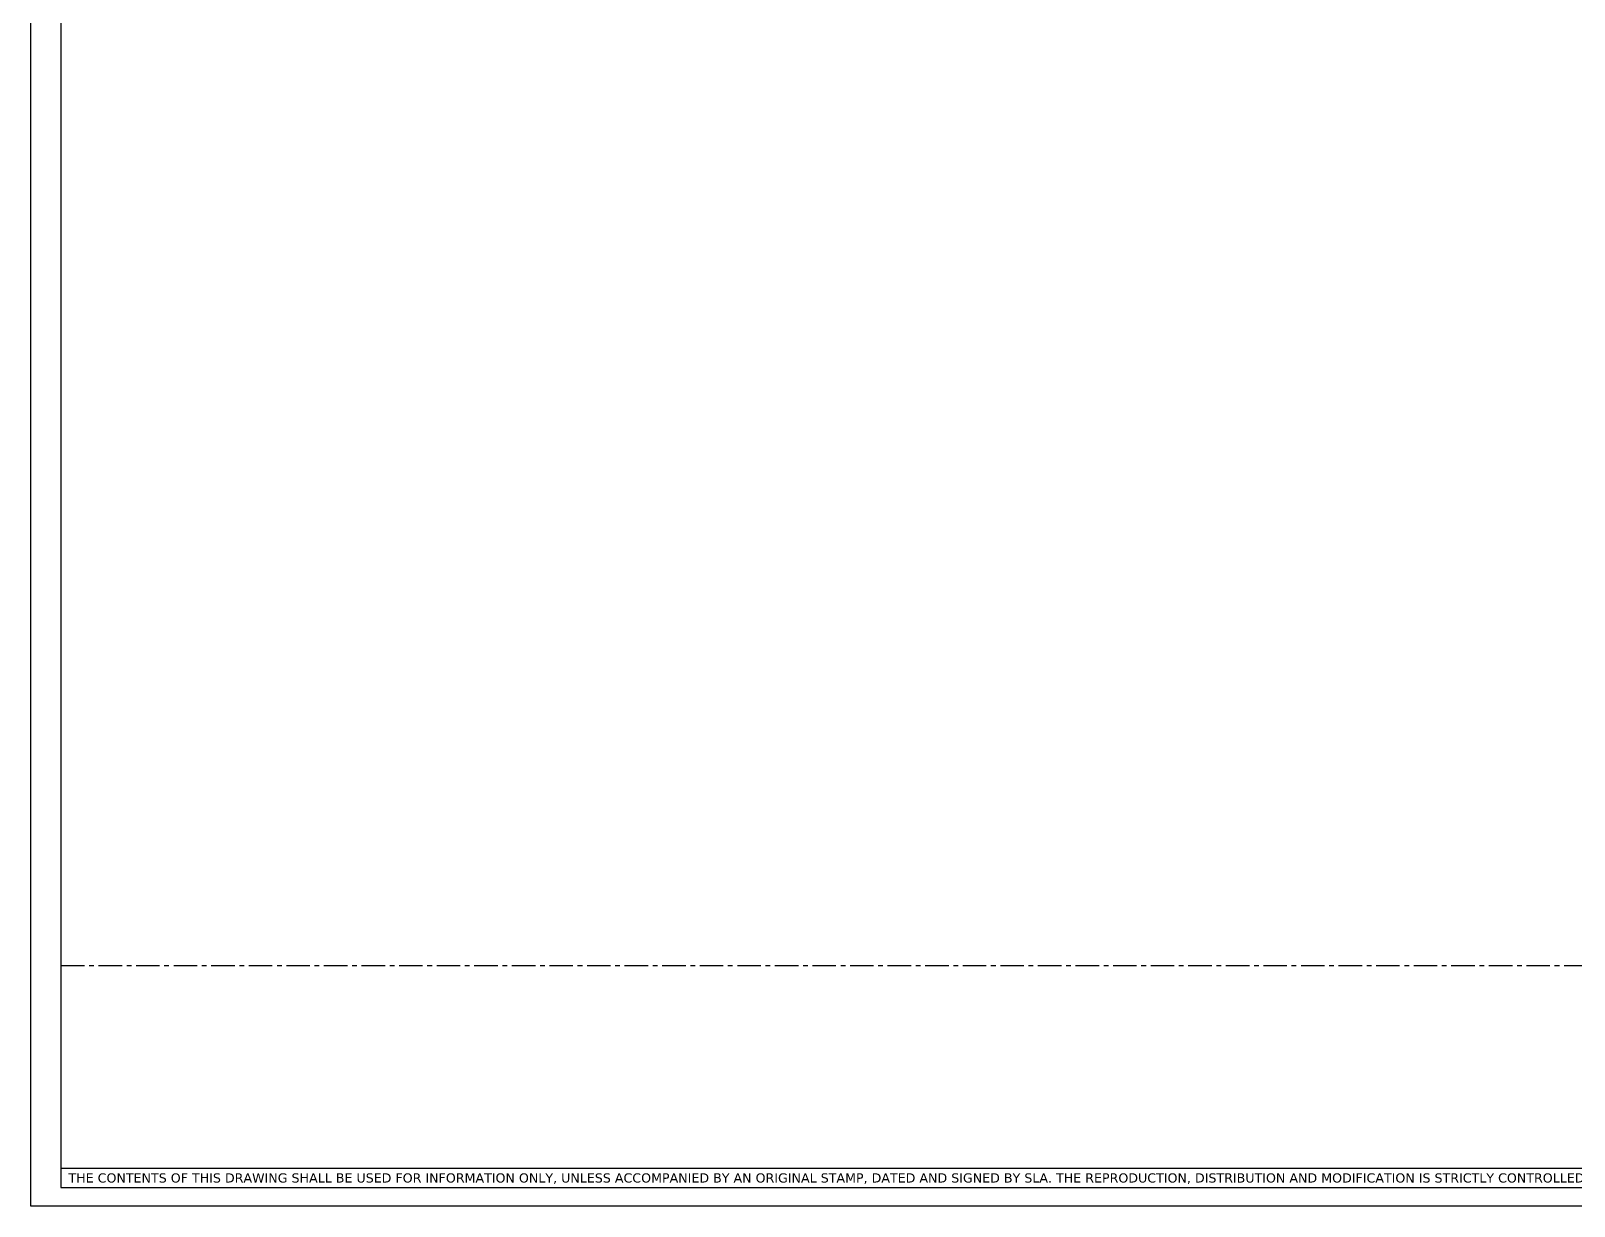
# Model space of a CAD drawing. Header units: millimetres. Extents: x 2201 to 372602, y -460 to 64535.
# Drawn here: x 126602 to 167670, y -460 to 30808 of the extents above; entities that cross this region are included whole.
import ezdxf
from ezdxf.enums import TextEntityAlignment as Align

# ---------------------------------------------------------------- set-up
doc = ezdxf.new("R2010")
doc.units = ezdxf.units.MM
doc.linetypes.add('CAD TEMPLATE [橫]$0$CENTER', pattern=[2, 1.25, -0.25, 0.25, -0.25])
doc.layers.get('Defpoints').update_dxf_attribs({"color": 9})
doc.layers.add('TI-TXT', color=7, linetype='Continuous')
doc.styles.add('A3X$0$SLA-VERDANA', font='verdana.ttf')

# ---------------------------------------------------------------- blocks, each defined once
blk = doc.blocks.new('CAD TEMPLATE [橫]$0$圖框BLOCK')
at = {"color": 8, "linetype": 'CAD TEMPLATE [橫]$0$CENTER', "ltscale": 1000}
blk.add_line((1600, -101600), (142000, -101600), dxfattribs=at)
blk.add_line((142000, -112400), (1600, -112400))
blk.add_lwpolyline([(142000, -1000), (1600, -1000), (1600, -113400), (142000, -113400)], close=True)
at = {"layer": 'Defpoints', "ltscale": 1000}
blk.add_lwpolyline([(0, 0), (164000, 0), (164000, -114400), (0, -114400)], close=True, dxfattribs=at)
at = {"style": 'A3X$0$SLA-VERDANA'}
blk.add_text('THE CONTENTS OF THIS DRAWING SHALL BE USED FOR INFORMATION ONLY, UNLESS ACCOMPANIED BY AN ORIGINAL STAMP, DATED AND SIGNED BY SLA. THE REPRODUCTION, DISTRIBUTION AND MODIFICATION IS STRICTLY CONTROLLED AND MUST BE WITH PRIOR APPROVAL. NO LIABILITY CAN BE ATTRIBUTED TO SL+A International Asia FOR ANY IMPROPER OR ILLICIT USE.', height=490, dxfattribs=at).set_placement((2000, -112900), align=Align.MIDDLE_LEFT)

msp = doc.modelspace()

# ---------------------------------------------------------------- linework, layer by layer
at = {"layer": 'Defpoints', "ltscale": 1000}
msp.add_lwpolyline([(208602, -460), (126602, -460), (126602, 56740), (208602, 56740)], close=True, dxfattribs=at)

# ---------------------------------------------------------------- block references
at = {"layer": 'TI-TXT', "xscale": 0.4999999999999822, "yscale": 0.4999999999999822, "zscale": 0.4999999999999822}
msp.add_blockref('CAD TEMPLATE [橫]$0$圖框BLOCK', (126602, 56740), dxfattribs=at)

doc.saveas('drawing.dxf')
